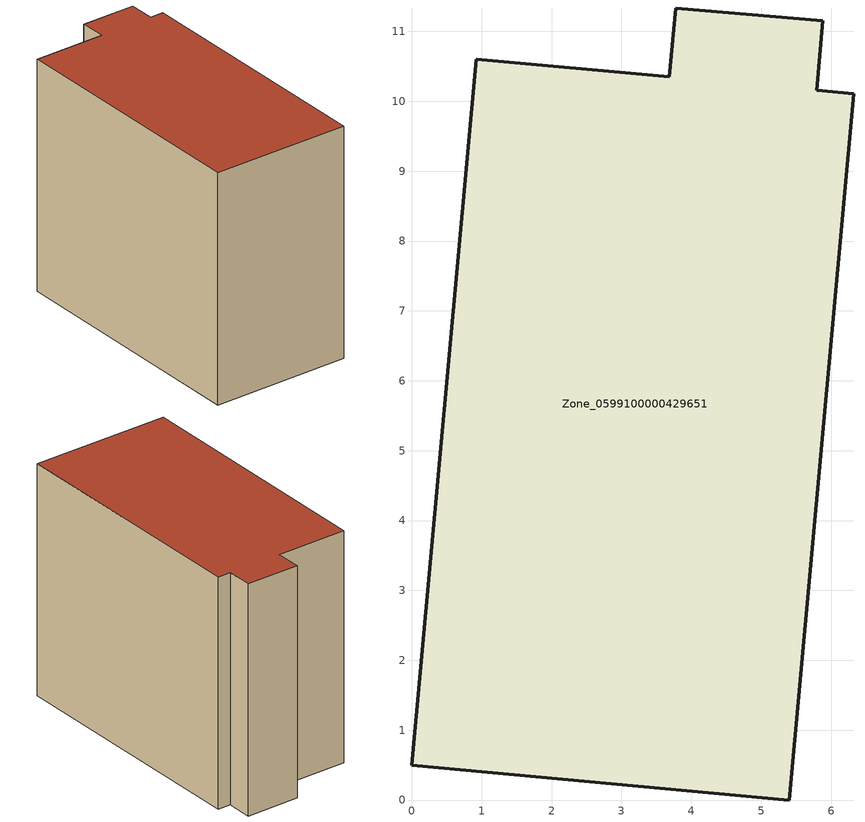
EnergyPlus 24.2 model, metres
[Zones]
Zone_0599100000429651
 floor ground (C_G): 5.4,0 0,0.5 0.92,10.6 3.69,10.35 3.78,11.34 5.88,11.15 5.79,10.16 6.32,10.11 z0
 wall outside (C_F): 5.79,10.16 5.88,11.15 3.78,11.34 3.69,10.35 0.92,10.6 0,0.5 5.4,0 6.32,10.11 5.79,10.16 z0:9.07
 roof outside (C_R): 5.4,0 6.32,10.11 5.79,10.16 5.88,11.15 3.78,11.34 3.69,10.35 0.92,10.6 0,0.5 z9.07
[BUILDING]
Pand.0599100000429651: North Axis=0; Terrain=City; Loads Convergence Tolerance Value=0.04; Temperature Convergence Tolerance Value=0.4; Solar Distribution=FullExterior; Maximum Number of Warmup Days=25; Minimum Number of Warmup Days=1
[Site:Location]
Rotterdam.The.Hague.AP_ZH_NLD Design_Conditions: Latitude=51.96; Longitude=4.45; Time Zone=1; Elevation=-4.5
[SITE:GROUNDTEMPERATURE:BUILDINGSURFACE]
18, 18, 18, 18, 18, 18, 18, 18, 18, 18, 18, 18
[MATERIAL] Thermal Absorptance=0.9; Solar Absorptance=0.7; Visible Absorptance=0.7
Name | Roughness | Thickness | Conductivity | Density | Specific Heat
G.TI.2006-2014 | MediumSmooth | 0.15 | 0.06 | 540 | 1210
F.TI.2006-2014 | Rough | 0.3 | 0.12 | 1920 | 840
R.TI.2006-2014 | MediumRough | 0.2 | 0.08 | 1500 | 1000
[CONSTRUCTION]
C_G: G.TI.2006-2014
C_F: F.TI.2006-2014
C_R: R.TI.2006-2014
[ZONE]
Zone_0599100000429651: Type=1; Multiplier=1; Ceiling Height=Autocalculate; Volume=Autocalculate; Floor Area=autocalculate; Part of Total Floor Area=Yes
[ZONEINFILTRATION:DESIGNFLOWRATE]
Infil_Zone_0599100000429651: Zone or ZoneList or Space or SpaceList=Zone_0599100000429651; Schedule=AlwaysOn; Design Flow Rate Calculation Method=Flow/Area; Flow Rate per Floor Area=0.0015; Constant Term Coefficient=1; Temperature Term Coefficient=0; Velocity Term Coefficient=0; Velocity Squared Term Coefficient=0
[HVACTEMPLATE:ZONE:IDEALLOADSAIRSYSTEM]
Zone_0599100000429651: Maximum Heating Supply Air Temperature=50; Minimum Cooling Supply Air Temperature=13; Maximum Heating Supply Air Humidity Ratio=0.0156; Minimum Cooling Supply Air Humidity Ratio=0.0077; Heating Limit=NoLimit; Cooling Limit=NoLimit; Dehumidification Control Type=ConstantSensibleHeatRatio; Cooling Sensible Heat Ratio=0.7; Dehumidification Setpoint=60; Humidification Control Type=None; Humidification Setpoint=30; Outdoor Air Method=None; Outdoor Air Flow Rate per Person=0.00944; Outdoor Air Flow Rate per Zone Floor Area=0; Outdoor Air Flow Rate per Zone=0; Demand Controlled Ventilation Type=None; Outdoor Air Economizer Type=NoEconomizer; Heat Recovery Type=None; Sensible Heat Recovery Effectiveness=0.7; Latent Heat Recovery Effectiveness=0.65
[ZONECONTROL:THERMOSTAT]
ThermostatControl_Zone_0599100000429651: Zone or ZoneList=Zone_0599100000429651; Control Type Schedule=DualSetpointControlType; Control 1=Thermostat_Zone_0599100000429651; Temperature Difference Between Cutout And Setpoint=0
[THERMOSTATSETPOINT:DUALSETPOINT]
Thermostat_Zone_0599100000429651: Heating Setpoint Temperature Schedule=HeatingSetpoint_Zone_0599100000429651; Cooling Setpoint Temperature Schedule=CoolingSetpoint_Zone_0599100000429651
[SCHEDULE:COMPACT]
HeatingSetpoint_Zone_0599100000429651: Through: 12/31, For: AllDays, Until: 24:00, 21
CoolingSetpoint_Zone_0599100000429651: Through: 12/31, For: AllDays, Until: 24:00, 24
DualSetpointControlType: Through: 12/31, For: AllDays, Until: 24:00, 4
AlwaysOn: Through: 12/31, For: AllDays, Until: 24:00, 1
